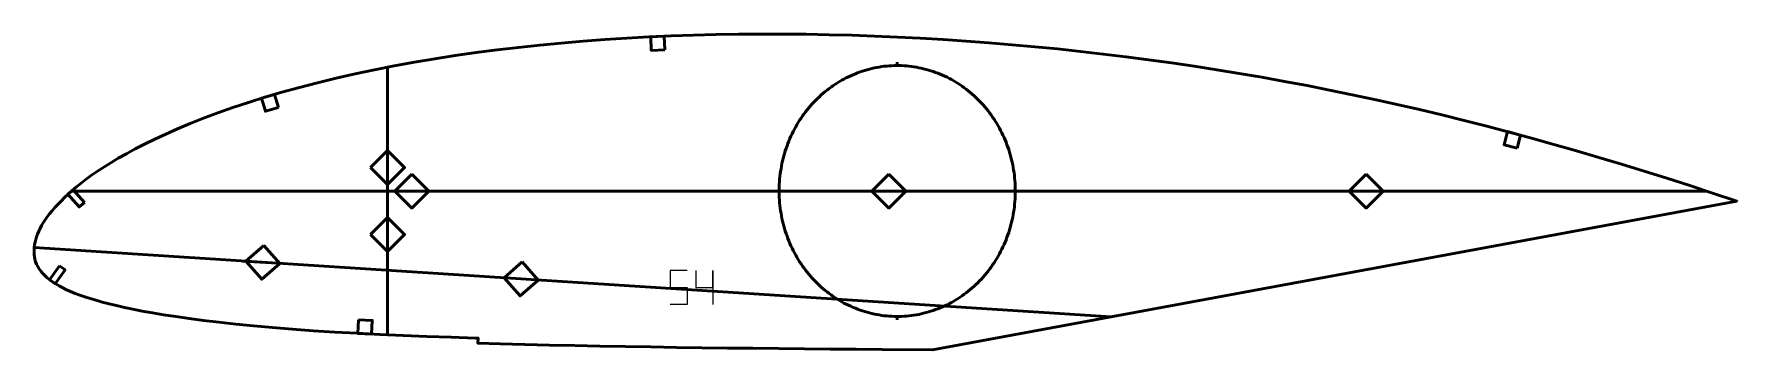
# Model space of a CAD drawing. Header units: metres. Extents: x 10 to 511, y 153 to 246.
import ezdxf

# ---------------------------------------------------------------- set-up
doc = ezdxf.new("R2010")
doc.units = ezdxf.units.M
doc.layers.add('Layer', color=1, linetype='Continuous', lineweight=50)
doc.layers.add('NumLabel', color=1, linetype='Continuous', lineweight=15)

msp = doc.modelspace()

# ---------------------------------------------------------------- linework, layer by layer
at = {"layer": 'Layer', "color": 7}
for p, q in [((113.88, 157.68), (113.88, 236.42)), ((113.88, 200.91), (113.88, 212.91)), ((20.89, 200), (501.97, 200)), ((115.01, 200), (127.01, 200)), ((255.43, 200), (267.43, 200)), ((395.85, 200), (407.85, 200)), ((113.88, 181.19), (113.88, 193.19)), ((9.91, 183.34), (326.88, 162.95)), ((71.21, 179.4), (83.18, 178.63)), ((147.21, 174.51), (159.18, 173.74))]:
    msp.add_line(p, q, dxfattribs=at)
at = {"layer": 'Layer'}
for p, q in [((263.88, 236.92), (263.88, 237.92)), ((229.13, 200), (228.13, 200)), ((298.63, 200), (299.63, 200)), ((263.88, 163.08), (263.88, 162.08))]:
    msp.add_line(p, q, dxfattribs=at)
for points in [[(511.01, 197), (511.01, 197), (510.64, 197.13), (503.86, 199.38), (497.12, 201.59), (490.4, 203.74), (483.72, 205.85), (477.06, 207.9), (470.41, 209.9), (463.79, 211.84), (457.17, 213.73), (450.57, 215.57), (443.97, 217.36), (437.37, 219.09), (430.77, 220.76), (424.17, 222.39), (417.57, 223.96), (410.97, 225.48), (404.36, 226.94), (397.74, 228.35), (391.12, 229.71), (384.49, 231.01), (377.85, 232.26), (371.21, 233.46), (364.56, 234.6), (357.9, 235.69), (351.23, 236.73), (344.56, 237.71), (337.88, 238.63), (331.2, 239.51), (324.5, 240.32), (317.79, 241.09), (311.07, 241.8), (304.35, 242.46), (297.62, 243.07), (290.88, 243.62), (284.15, 244.12), (277.41, 244.57), (270.68, 244.97), (263.94, 245.31), (257.22, 245.6), (250.51, 245.83), (243.81, 246), (237.11, 246.12), (230.44, 246.19), (223.78, 246.2), (217.15, 246.14), (210.53, 246.03), (203.93, 245.86), (197.37, 245.63), (190.83, 245.34), (184.33, 244.99), (177.85, 244.57), (171.42, 244.09), (165.03, 243.55), (158.68, 242.94), (152.38, 242.27), (146.14, 241.53), (139.95, 240.72), (133.82, 239.84), (127.77, 238.9), (121.78, 237.89), (115.87, 236.81), (110.06, 235.67), (104.35, 234.46), (98.75, 233.19), (93.28, 231.87), (87.95, 230.49), (82.77, 229.06), (77.77, 227.58), (72.95, 226.07), (68.33, 224.54), (63.93, 222.99), (59.75, 221.42), (55.81, 219.86), (52.1, 218.31), (48.64, 216.78), (45.41, 215.28), (42.4, 213.81), (39.62, 212.38), (37.05, 210.99), (34.66, 209.64), (32.46, 208.33), (30.43, 207.06), (28.55, 205.82), (26.81, 204.63), (25.2, 203.46), (23.71, 202.33), (22.34, 201.23), (21.07, 200.16), (19.9, 199.11), (18.81, 198.07), (17.8, 197.06), (16.85, 196.07), (15.97, 195.11), (15.16, 194.18), (14.41, 193.28), (13.73, 192.4), (13.12, 191.53), (12.57, 190.67), (12.08, 189.82), (11.65, 188.97), (11.26, 188.14), (10.91, 187.32), (10.62, 186.52), (10.37, 185.74), (10.17, 184.98), (10.02, 184.23), (9.92, 183.5), (9.87, 182.7), (9.86, 182.06), (9.89, 181.33), (9.98, 180.61), (10.12, 179.91), (10.32, 179.2), (10.6, 178.5), (10.95, 177.8), (11.37, 177.11), (11.87, 176.42), (12.42, 175.75), (13.05, 175.09), (13.74, 174.46), (14.5, 173.84), (15.34, 173.23), (16.24, 172.64), (17.23, 172.07), (18.28, 171.5), (19.41, 170.95), (20.61, 170.41), (21.91, 169.88), (23.29, 169.36), (24.78, 168.85), (26.38, 168.34), (28.1, 167.83), (29.95, 167.31), (31.94, 166.79), (34.1, 166.27), (36.43, 165.75), (38.96, 165.22), (41.72, 164.68), (44.73, 164.13), (48, 163.58), (51.58, 163.02), (55.47, 162.46), (59.7, 161.91), (64.28, 161.36), (69.2, 160.82), (74.47, 160.3), (80.04, 159.8), (85.91, 159.33), (92.04, 158.89), (98.38, 158.49), (104.92, 158.12), (111.63, 157.78), (118.48, 157.47), (125.46, 157.2), (132.57, 156.96), (139.78, 156.73), (140.54, 156.71), (140.49, 155.21), (147, 155.01), (154.28, 154.81), (161.59, 154.63), (168.96, 154.49), (176.39, 154.36), (183.87, 154.24), (191.38, 154.11), (198.9, 153.99), (206.4, 153.87), (213.9, 153.78), (221.43, 153.7), (229, 153.63), (236.6, 153.56), (244.21, 153.49), (251.83, 153.42), (259.45, 153.35), (274.26, 153.22), (511.01, 197)], [(298.63, 200), (298.63, 200.78), (298.6, 201.55), (298.57, 202.33), (298.51, 203.1), (298.44, 203.87), (298.36, 204.64), (298.26, 205.41), (298.15, 206.18), (298.02, 206.94), (297.87, 207.7), (297.71, 208.46), (297.54, 209.21), (297.35, 209.96), (297.14, 210.71), (296.92, 211.45), (296.69, 212.18), (296.44, 212.91), (296.18, 213.63), (295.9, 214.35), (295.61, 215.06), (295.31, 215.77), (294.99, 216.47), (294.65, 217.16), (294.31, 217.84), (293.95, 218.52), (293.58, 219.18), (293.19, 219.84), (292.79, 220.49), (292.38, 221.13), (291.95, 221.76), (291.52, 222.39), (291.07, 223), (290.61, 223.6), (290.14, 224.19), (289.65, 224.77), (289.16, 225.34), (288.65, 225.9), (288.13, 226.45), (287.6, 226.98), (287.06, 227.51), (286.51, 228.02), (285.95, 228.52), (285.39, 229), (284.81, 229.48), (284.22, 229.94), (283.62, 230.39), (283.02, 230.82), (282.4, 231.24), (281.78, 231.65), (281.15, 232.04), (280.51, 232.42), (279.87, 232.78), (279.22, 233.13), (278.56, 233.47), (277.89, 233.79), (277.22, 234.09), (276.55, 234.38), (275.86, 234.66), (275.17, 234.92), (274.48, 235.16), (273.78, 235.39), (273.08, 235.6), (272.37, 235.8), (271.66, 235.98), (270.95, 236.15), (270.23, 236.3), (269.52, 236.43), (268.79, 236.55), (268.07, 236.65), (267.34, 236.74), (266.62, 236.81), (265.89, 236.86), (265.16, 236.9), (264.43, 236.92), (263.7, 236.92), (262.97, 236.91), (262.24, 236.88), (261.51, 236.84), (260.78, 236.77), (260.05, 236.7), (259.33, 236.6), (258.61, 236.49), (257.88, 236.37), (257.17, 236.23), (256.45, 236.07), (255.74, 235.89), (255.03, 235.7), (254.33, 235.5), (253.63, 235.28), (252.93, 235.04), (252.24, 234.79), (251.56, 234.52), (250.88, 234.24), (250.2, 233.94), (249.53, 233.63), (248.87, 233.3), (248.22, 232.96), (247.57, 232.6), (246.93, 232.23), (246.29, 231.84), (245.67, 231.45), (245.05, 231.03), (244.44, 230.6), (243.84, 230.16), (243.25, 229.71), (242.66, 229.24), (242.09, 228.76), (241.52, 228.27), (240.97, 227.76), (240.43, 227.25), (239.89, 226.72), (239.37, 226.18), (238.86, 225.62), (238.36, 225.06), (237.87, 224.48), (237.39, 223.9), (236.92, 223.3), (236.47, 222.69), (236.02, 222.08), (235.59, 221.45), (235.17, 220.81), (234.77, 220.17), (234.38, 219.51), (234, 218.85), (233.63, 218.18), (233.28, 217.5), (232.94, 216.81), (232.61, 216.12), (232.3, 215.42), (232, 214.71), (231.72, 213.99), (231.45, 213.27), (231.19, 212.55), (230.95, 211.81), (230.73, 211.08), (230.51, 210.33), (230.32, 209.59), (230.13, 208.84), (229.97, 208.08), (229.82, 207.32), (229.68, 206.56), (229.56, 205.79), (229.45, 205.03), (229.36, 204.26), (229.28, 203.49), (229.22, 202.71), (229.17, 201.94), (229.14, 201.16), (229.13, 200.39), (229.13, 199.61), (229.14, 198.84), (229.17, 198.06), (229.22, 197.29), (229.28, 196.51), (229.36, 195.74), (229.45, 194.97), (229.56, 194.21), (229.68, 193.44), (229.82, 192.68), (229.97, 191.92), (230.13, 191.16), (230.32, 190.41), (230.51, 189.67), (230.73, 188.92), (230.95, 188.19), (231.19, 187.45), (231.45, 186.73), (231.72, 186.01), (232, 185.29), (232.3, 184.58), (232.61, 183.88), (232.94, 183.19), (233.28, 182.5), (233.63, 181.82), (234, 181.15), (234.38, 180.49), (234.77, 179.83), (235.17, 179.19), (235.59, 178.55), (236.02, 177.92), (236.47, 177.31), (236.92, 176.7), (237.39, 176.1), (237.87, 175.52), (238.36, 174.94), (238.86, 174.38), (239.37, 173.82), (239.89, 173.28), (240.43, 172.75), (240.97, 172.24), (241.52, 171.73), (242.09, 171.24), (242.66, 170.76), (243.25, 170.29), (243.84, 169.84), (244.44, 169.4), (245.05, 168.97), (245.67, 168.55), (246.29, 168.16), (246.93, 167.77), (247.57, 167.4), (248.22, 167.04), (248.87, 166.7), (249.53, 166.37), (250.2, 166.06), (250.88, 165.76), (251.56, 165.48), (252.24, 165.21), (252.93, 164.96), (253.63, 164.72), (254.33, 164.5), (255.03, 164.3), (255.74, 164.11), (256.45, 163.93), (257.17, 163.77), (257.88, 163.63), (258.61, 163.51), (259.33, 163.4), (260.05, 163.3), (260.78, 163.23), (261.51, 163.16), (262.24, 163.12), (262.97, 163.09), (263.7, 163.08), (264.43, 163.08), (265.16, 163.1), (265.89, 163.14), (266.62, 163.19), (267.34, 163.26), (268.07, 163.35), (268.79, 163.45), (269.52, 163.57), (270.23, 163.7), (270.95, 163.85), (271.66, 164.02), (272.37, 164.2), (273.08, 164.4), (273.78, 164.61), (274.48, 164.84), (275.17, 165.08), (275.86, 165.34), (276.55, 165.62), (277.22, 165.91), (277.89, 166.21), (278.56, 166.53), (279.22, 166.87), (279.87, 167.22), (280.51, 167.58), (281.15, 167.96), (281.78, 168.35), (282.4, 168.76), (283.02, 169.18), (283.62, 169.61), (284.22, 170.06), (284.81, 170.52), (285.39, 171), (285.95, 171.48), (286.51, 171.98), (287.06, 172.49), (287.6, 173.02), (288.13, 173.55), (288.65, 174.1), (289.16, 174.66), (289.65, 175.23), (290.14, 175.81), (290.61, 176.4), (291.07, 177), (291.52, 177.61), (291.95, 178.24), (292.38, 178.87), (292.79, 179.51), (293.19, 180.16), (293.58, 180.82), (293.95, 181.48), (294.31, 182.16), (294.65, 182.84), (294.99, 183.53), (295.31, 184.23), (295.61, 184.94), (295.9, 185.65), (296.18, 186.37), (296.44, 187.09), (296.69, 187.82), (296.92, 188.55), (297.14, 189.29), (297.35, 190.04), (297.54, 190.79), (297.71, 191.54), (297.87, 192.3), (298.02, 193.06), (298.15, 193.82), (298.26, 194.59), (298.36, 195.36), (298.44, 196.13), (298.51, 196.9), (298.57, 197.67), (298.6, 198.45), (298.63, 199.22), (298.63, 200)]]:
    msp.add_lwpolyline(points, close=True, dxfattribs=at)
for points in [[(195.5, 241.55), (191.5, 241.37), (191.33, 245.36), (195.32, 245.54), (195.5, 241.55)], [(81.78, 224.6), (77.95, 223.47), (76.81, 227.3), (80.65, 228.43), (81.78, 224.6)], [(446.32, 212.58), (442.46, 213.62), (443.5, 217.48), (447.36, 216.44), (446.32, 212.58)], [(108.88, 206.91), (113.88, 211.91), (118.88, 206.91), (113.88, 201.91), (108.88, 206.91)], [(121.01, 205), (126.01, 200), (121.01, 195), (116.01, 200), (121.01, 205)], [(261.43, 205), (266.43, 200), (261.43, 195), (256.43, 200), (261.43, 205)], [(401.85, 205), (406.85, 200), (401.85, 195), (396.85, 200), (401.85, 205)], [(24.66, 196.66), (23.17, 195.32), (19.83, 199.04), (21.32, 200.38), (24.66, 196.66)], [(108.88, 187.19), (113.88, 192.19), (118.88, 187.19), (113.88, 182.19), (108.88, 187.19)], [(77.52, 184), (82.19, 178.69), (76.88, 174.02), (72.21, 179.33), (77.52, 184)], [(17.36, 177.94), (18.98, 176.77), (16.06, 172.71), (14.44, 173.88), (17.36, 177.94)], [(153.52, 179.11), (158.19, 173.8), (152.87, 169.14), (148.21, 174.45), (153.52, 179.11)], [(105.38, 162.1), (109.37, 161.9), (109.17, 157.9), (105.18, 158.1), (105.38, 162.1)]]:
    msp.add_lwpolyline(points, dxfattribs=at)
at = {"layer": 'NumLabel', "color": 1}
for points in [[(202.07, 176.59), (197.07, 176.59), (197.07, 171.59), (202.07, 171.59), (202.07, 166.59), (197.07, 166.59)], [(204.57, 176.59), (204.57, 171.59), (209.57, 171.59), (209.57, 176.59), (209.57, 166.59)]]:
    msp.add_lwpolyline(points, dxfattribs=at)

doc.saveas('drawing.dxf')
